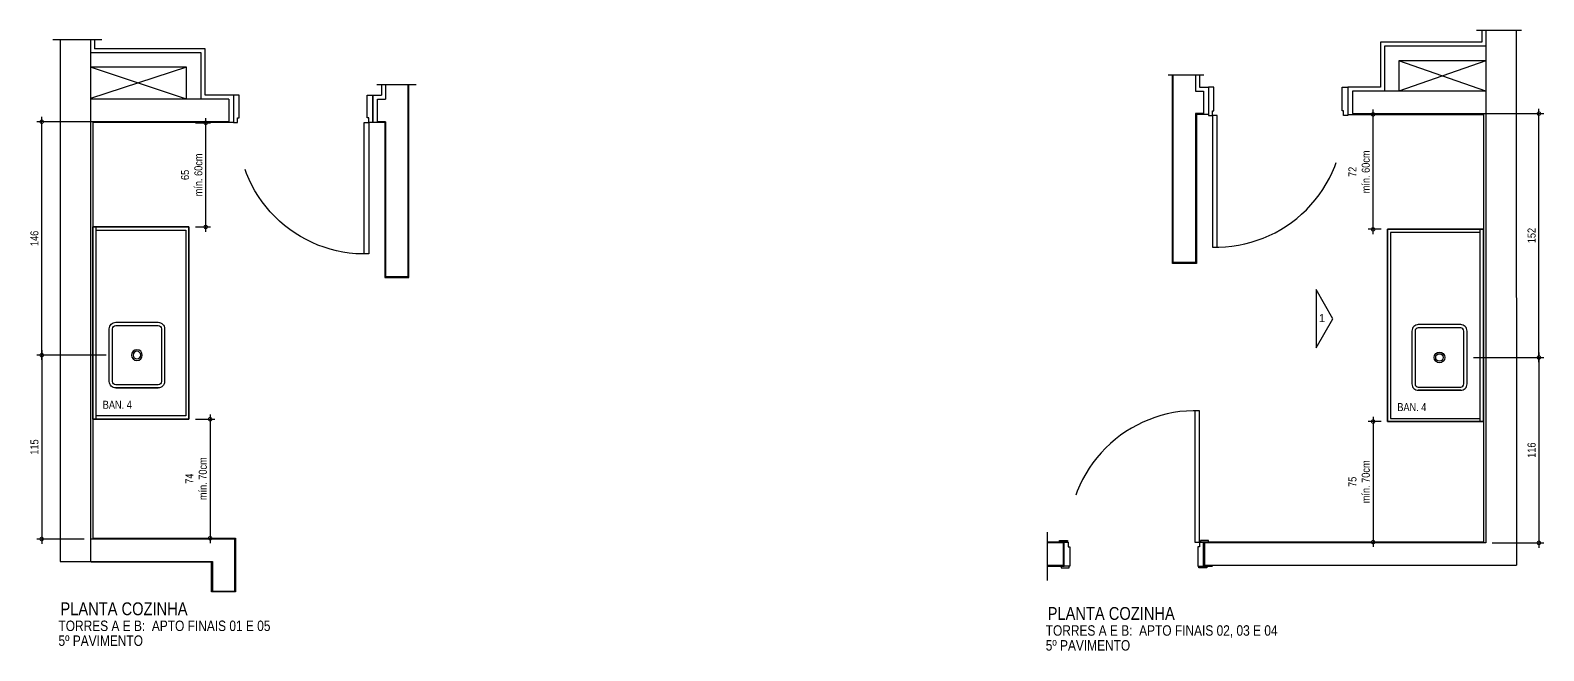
# Model space of a CAD drawing. Header units: metres. Extents: x 3 to 168, y -142 to 28.
# Drawn here: x 24.14 to 33.6, y -35.33 to -31.45 of the extents above; entities that cross this region are included whole.
import ezdxf

# ---------------------------------------------------------------- set-up
doc = ezdxf.new("R2010")
doc.units = ezdxf.units.M
doc.linetypes.add('DASHEDX2', pattern=[1.5, 1, -0.5])
for name, color, linetype in [('ARQ-ALV ACAB', 4, 'Continuous'), ('ARQ-ALV OSSO', 5, 'Continuous'), ('ARQ-AUX', 7, 'Continuous'), ('ARQ-CAX @ 1', 1, 'Continuous'), ('ARQ-DIM', 2, 'Continuous'), ('ARQ-HID', 2, 'Continuous'), ('ARQ-PRJ', 7, 'DASHEDX2'), ('ARQ-SIM', 1, 'Continuous'), ('ARQ-TXT', 2, 'Continuous')]:
    doc.layers.add(name, color=color, linetype=linetype)
doc.styles.add('Adesa', font='ARIALN.TTF')
doc.styles.add('Arial', font='arial.ttf')
doc.dimstyles.new('ADESA 1-0025', dxfattribs={"dimtxt": 0.05, "dimasz": 0.045, "dimexe": 0.03, "dimexo": 0.04, "dimgap": 0.02, "dimtad": 1, "dimtoh": 1, "dimdec": 0, "dimlfac": 100, "dimzin": 4, "dimtxsty": 'Adesa', "dimblk": 'DOTSMALL', "dimcen": 1, "dimdle": 0.03, "dimclrd": 1, "dimclre": 1, "dimclrt": 256, "dimazin": 1, "dimtm": 1e-09, "dimtfac": 1, "dimtdec": 0, "dimtix": 1, "dimtmove": 2, "dimatfit": 0, "dimldrblk": 'DOTSMALL', "dimfxl": 0.8, "dimtvp": 2, "dimtolj": 1, "dimtzin": 0, "dimarcsym": 0})

# ---------------------------------------------------------------- blocks, each defined once
blk = doc.blocks.new('00002ITA-AIT-PR-008-BSE-PLA-TIP-R00$0$Cuba 1')
blk.add_line((0.205, 0.305), (0.205, 0.04))
for points in [[(0.165, 0, 0.414214), (0.205, 0.04), (0.205, 0.305, 0.414214), (0.165, 0.345), (-0.165, 0.345, 0.414214), (-0.205, 0.305), (-0.205, 0.04, 0.414214), (-0.165, 0)], [(-0.165, 0.02), (0.165, 0.02, 0.414214), (0.185, 0.04), (0.185, 0.305, 0.414214), (0.165, 0.325), (-0.165, 0.325, 0.414214), (-0.185, 0.305), (-0.185, 0.04, 0.414214)]]:
    blk.add_lwpolyline(points, format="xyb", close=True)
for radius in [0.0337, 0.0237]:
    blk.add_circle((0, 0.1725), radius)
blk = doc.blocks.new('*U25')
at = {"linetype": 'Continuous'}
blk.add_lwpolyline([(0, 0), (0, 0.6), (-1.2, 0.6), (-1.2, 0)], dxfattribs=at)
at = {"lineweight": -2}
for points in [[(-1.2, 0), (-1.2, 0.6), (0, 0.6), (0, 0)], [(-1.18, 0.02), (-1.18, 0.58), (-0.02, 0.58), (-0.02, 0.02)], [(0, 0.02), (-1.2, 0.02)], [(0, 0), (-1.2, 0)]]:
    blk.add_lwpolyline(points, dxfattribs=at)
at = {"lineweight": -2, "extrusion": (0, 0, -1), "zscale": -1, "rotation": 180}
blk.add_blockref('00002ITA-AIT-PR-008-BSE-PLA-TIP-R00$0$Cuba 1', (0.4, 0.4475), dxfattribs=at)
blk = doc.blocks.new('*U157')
for points in [[(0, 0), (0, 0.8204), (-0.03, 0.8204), (-0.03, 0)], [(0.025, 0), (0, 0), (0, -0.03), (-0.01, -0.03), (-0.01, -0.17), (0.025, -0.17), (0.025, 0)], [(-0.845, 0), (-0.82, 0), (-0.82, -0.03), (-0.81, -0.03), (-0.81, -0.17), (-0.845, -0.17), (-0.845, 0)]]:
    blk.add_lwpolyline(points, close=True)
at = {"layer": 'ARQ-PRJ'}
blk.add_arc((-0.0237, 0.0242), 0.7967, 88.29868, 181.74012, dxfattribs=at)
blk = doc.blocks.new('_DotSmall')
at = {"color": 0, "linetype": 'ByBlock', "const_width": 0.5}
blk.add_lwpolyline([(-0.0625, 0, 1), (0.0625, 0, 1)], format="xyb", close=True, dxfattribs=at)
blk = doc.blocks.new('*D158')
at = {"layer": 'ARQ-DIM', "color": 1, "lineweight": -2, "transparency": 16777216}
for p, q in [((24.2162, -33.4499), (24.2162, -34.6579)), ((24.6183, -33.4799), (24.1862, -33.4799)), ((24.4808, -34.6279), (24.1862, -34.6279))]:
    blk.add_line(p, q, dxfattribs=at)
at = {"layer": 'Defpoints', "color": 0, "transparency": 16777216}
for p in [(24.6583, -33.4799, 0), (24.2162, -34.6279), (24.5208, -34.6279, 0)]:
    blk.add_point(p, dxfattribs=at)
at = {"layer": 'ARQ-DIM', "color": 1, "lineweight": -2, "transparency": 16777216, "xscale": 0.045, "yscale": 0.045, "zscale": 0.045}
for p, rotation in [((24.2162, -33.4799), 90), ((24.2162, -34.6279), 270)]:
    blk.add_blockref('_DotSmall', p, dxfattribs=dict(at, rotation=rotation))
at = {"layer": 'ARQ-DIM', "transparency": 16777216, "insert": (24.1707, -34.0539), "char_height": 0.05, "attachment_point": 5, "rotation": 90, "style": 'Adesa'}
blk.add_mtext('\\A1;115', dxfattribs=at)
blk = doc.blocks.new('*D159')
at = {"layer": 'ARQ-DIM', "color": 1, "lineweight": -2, "transparency": 16777216}
for p, q in [((24.6183, -32.0229), (24.1862, -32.0229)), ((24.2162, -33.5099), (24.2162, -31.9929)), ((24.6183, -33.4799), (24.1862, -33.4799))]:
    blk.add_line(p, q, dxfattribs=at)
at = {"layer": 'Defpoints', "color": 0, "transparency": 16777216}
for p in [(24.2162, -32.0229), (24.6583, -32.0229, 0), (24.6583, -33.4799, 0)]:
    blk.add_point(p, dxfattribs=at)
at = {"layer": 'ARQ-DIM', "color": 1, "lineweight": -2, "transparency": 16777216, "xscale": 0.045, "yscale": 0.045, "zscale": 0.045}
for p, rotation in [((24.2162, -32.0229), 90), ((24.2162, -33.4799), 270)]:
    blk.add_blockref('_DotSmall', p, dxfattribs=dict(at, rotation=rotation))
at = {"layer": 'ARQ-DIM', "transparency": 16777216, "insert": (24.1707, -32.7514), "char_height": 0.05, "attachment_point": 5, "rotation": 90, "style": 'Adesa'}
blk.add_mtext('\\A1;146', dxfattribs=at)
blk = doc.blocks.new('*D160')
at = {"layer": 'ARQ-DIM', "color": 1, "lineweight": -2, "transparency": 16777216}
for p, q in [((25.1758, -33.8799), (25.2982, -33.8799)), ((25.2682, -33.8499), (25.2682, -34.6529)), ((25.1754, -34.6229), (25.2982, -34.6229))]:
    blk.add_line(p, q, dxfattribs=at)
at = {"layer": 'Defpoints', "color": 0, "transparency": 16777216}
for p in [(25.1358, -33.8799), (25.1354, -34.6229), (25.2682, -34.6229)]:
    blk.add_point(p, dxfattribs=at)
at = {"layer": 'ARQ-DIM', "color": 1, "lineweight": -2, "transparency": 16777216, "xscale": 0.045, "yscale": 0.045, "zscale": 0.045}
for p, rotation in [((25.2682, -33.8799), 90), ((25.2682, -34.6229), 270)]:
    blk.add_blockref('_DotSmall', p, dxfattribs=dict(at, rotation=rotation))
at = {"layer": 'ARQ-DIM', "transparency": 16777216, "insert": (25.1809, -34.2514), "char_height": 0.05, "attachment_point": 5, "rotation": 90, "style": 'Adesa'}
blk.add_mtext('\\A1;74\\Pmín. 70cm', dxfattribs=at)
blk = doc.blocks.new('*D161')
at = {"layer": 'ARQ-DIM', "color": 1, "lineweight": -2, "transparency": 16777216}
for p, q in [((25.1758, -32.0299), (25.2707, -32.0299)), ((25.2407, -32.7099), (25.2407, -31.9999)), ((25.1758, -32.6799), (25.2707, -32.6799))]:
    blk.add_line(p, q, dxfattribs=at)
at = {"layer": 'Defpoints', "color": 0, "transparency": 16777216}
for p in [(25.1358, -32.0299), (25.2407, -32.0299), (25.1358, -32.6799)]:
    blk.add_point(p, dxfattribs=at)
at = {"layer": 'ARQ-DIM', "color": 1, "lineweight": -2, "transparency": 16777216, "xscale": 0.045, "yscale": 0.045, "zscale": 0.045}
for p, rotation in [((25.2407, -32.0299), 90), ((25.2407, -32.6799), 270)]:
    blk.add_blockref('_DotSmall', p, dxfattribs=dict(at, rotation=rotation))
at = {"layer": 'ARQ-DIM', "transparency": 16777216, "insert": (25.1534, -32.3549), "char_height": 0.05, "attachment_point": 5, "rotation": 90, "style": 'Adesa'}
blk.add_mtext('\\A1;65\\Pmín. 60cm', dxfattribs=at)
blk = doc.blocks.new('*U204')
for points in [[(-0.025, -0.1), (0, -0.1), (0, -0.07), (0.01, -0.07), (0.01, 0.0775), (-0.025, 0.0775), (-0.025, -0.1)], [(0.845, -0.1), (0.82, -0.1), (0.82, -0.07), (0.81, -0.07), (0.81, 0.0775), (0.845, 0.0775), (0.845, -0.1)], [(0, -0.1), (0, -0.9204), (0.03, -0.9204), (0.03, -0.1)]]:
    blk.add_lwpolyline(points, close=True)
at = {"layer": 'ARQ-PRJ'}
blk.add_arc((0.0237, -0.1242), 0.7967, 268.29868, 1.74012, dxfattribs=at)
blk = doc.blocks.new('*U205')
for points in [[(-0.045, 0.01), (0.005, 0.01), (0.005, 0), (-0.045, 0)], [(0.865, 0.01), (0.815, 0.01), (0.815, 0), (0.865, 0)], [(-0.055, -0.16), (-0.005, -0.16), (-0.005, -0.15), (-0.055, -0.15)], [(0, -0.15), (0, -0.97), (0.03, -0.97), (0.03, -0.15)], [(0.875, -0.16), (0.825, -0.16), (0.825, -0.15), (0.875, -0.15)]]:
    blk.add_lwpolyline(points, close=True)
for points in [[(-0.04, -0.15), (0, -0.15), (0, -0.12), (0.01, -0.12), (0.01, 0), (-0.025, 0), (-0.025, -0.15)], [(0.86, -0.15), (0.82, -0.15), (0.82, -0.12), (0.81, -0.12), (0.81, 0), (0.845, 0), (0.845, -0.15)]]:
    blk.add_lwpolyline(points)
at = {"layer": 'ARQ-PRJ'}
blk.add_arc((0.0237, -0.1737), 0.7967, 268.29865, 1.70135, dxfattribs=at)
blk = doc.blocks.new('*D206')
at = {"layer": 'ARQ-DIM', "color": 1, "lineweight": -2, "transparency": 16777216}
for p, q in [((32.533, -32.7246), (32.533, -31.9471)), ((32.5831, -31.9771), (32.503, -31.9771)), ((32.5831, -32.6946), (32.503, -32.6946))]:
    blk.add_line(p, q, dxfattribs=at)
at = {"layer": 'Defpoints', "color": 0, "transparency": 16777216}
for p in [(32.533, -31.9771), (32.6231, -31.9771), (32.6231, -32.6946)]:
    blk.add_point(p, dxfattribs=at)
at = {"layer": 'ARQ-DIM', "color": 1, "lineweight": -2, "transparency": 16777216, "xscale": 0.045, "yscale": 0.045, "zscale": 0.045}
for p, rotation in [((32.533, -31.9771), 90), ((32.533, -32.6946), 270)]:
    blk.add_blockref('_DotSmall', p, dxfattribs=dict(at, rotation=rotation))
at = {"layer": 'ARQ-DIM', "transparency": 16777216, "insert": (32.4457, -32.3359), "char_height": 0.05, "attachment_point": 5, "rotation": 90, "style": 'Adesa'}
blk.add_mtext('\\A1;72\\Pmín. 60cm', dxfattribs=at)
blk = doc.blocks.new('*D207')
at = {"layer": 'ARQ-DIM', "color": 1, "lineweight": -2, "transparency": 16777216}
for p, q in [((32.5831, -33.8946), (32.503, -33.8946)), ((32.533, -33.8646), (32.533, -34.6771)), ((32.5827, -34.6471), (32.503, -34.6471))]:
    blk.add_line(p, q, dxfattribs=at)
at = {"layer": 'Defpoints', "color": 0, "transparency": 16777216}
for p in [(32.6231, -33.8946), (32.533, -34.6471), (32.6227, -34.6471)]:
    blk.add_point(p, dxfattribs=at)
at = {"layer": 'ARQ-DIM', "color": 1, "lineweight": -2, "transparency": 16777216, "xscale": 0.045, "yscale": 0.045, "zscale": 0.045}
for p, rotation in [((32.533, -33.8946), 90), ((32.533, -34.6471), 270)]:
    blk.add_blockref('_DotSmall', p, dxfattribs=dict(at, rotation=rotation))
at = {"layer": 'ARQ-DIM', "transparency": 16777216, "insert": (32.4458, -34.2709), "char_height": 0.05, "attachment_point": 5, "rotation": 90, "style": 'Adesa'}
blk.add_mtext('\\A1;75\\Pmín. 70cm', dxfattribs=at)
blk = doc.blocks.new('VISTA')
at = {"layer": 'ARQ-SIM'}
blk.add_lwpolyline([(-0.00525, -0.00909), (-0.00525, 0.00909), (0, 0)], close=True, dxfattribs=at)
at = {"layer": 'ARQ-SIM', "color": 5, "style": 'Adesa'}
blk.add_attdef('4', (-0.0019, -0.00135), '', height=0.0025, rotation=90, dxfattribs=at)
blk = doc.blocks.new('*D208')
at = {"layer": 'ARQ-DIM', "color": 1, "lineweight": -2, "transparency": 16777216}
for p, q in [((33.5689, -33.4646), (33.5689, -34.6821)), ((33.1602, -33.4946), (33.5989, -33.4946)), ((33.2777, -34.6521), (33.5989, -34.6521))]:
    blk.add_line(p, q, dxfattribs=at)
at = {"layer": 'Defpoints', "color": 0, "transparency": 16777216}
for p in [(33.1202, -33.4946), (33.2377, -34.6521), (33.5689, -34.6521)]:
    blk.add_point(p, dxfattribs=at)
at = {"layer": 'ARQ-DIM', "color": 1, "lineweight": -2, "transparency": 16777216, "xscale": 0.045, "yscale": 0.045, "zscale": 0.045}
for p, rotation in [((33.5689, -33.4946), 90), ((33.5689, -34.6521), 270)]:
    blk.add_blockref('_DotSmall', p, dxfattribs=dict(at, rotation=rotation))
at = {"layer": 'ARQ-DIM', "transparency": 16777216, "insert": (33.5233, -34.0734), "char_height": 0.05, "attachment_point": 5, "rotation": 90, "style": 'Adesa'}
blk.add_mtext('\\A1;116', dxfattribs=at)
blk = doc.blocks.new('*D209')
at = {"layer": 'ARQ-DIM', "color": 1, "lineweight": -2, "transparency": 16777216}
for p, q in [((33.5689, -33.5246), (33.5689, -31.9421)), ((33.1602, -31.9721), (33.5989, -31.9721)), ((33.1602, -33.4946), (33.5989, -33.4946))]:
    blk.add_line(p, q, dxfattribs=at)
at = {"layer": 'Defpoints', "color": 0, "transparency": 16777216}
for p in [(33.1202, -31.9721), (33.5689, -31.9721), (33.1202, -33.4946)]:
    blk.add_point(p, dxfattribs=at)
at = {"layer": 'ARQ-DIM', "color": 1, "lineweight": -2, "transparency": 16777216, "xscale": 0.045, "yscale": 0.045, "zscale": 0.045}
for p, rotation in [((33.5689, -31.9721), 90), ((33.5689, -33.4946), 270)]:
    blk.add_blockref('_DotSmall', p, dxfattribs=dict(at, rotation=rotation))
at = {"layer": 'ARQ-DIM', "transparency": 16777216, "insert": (33.5233, -32.7334), "char_height": 0.05, "attachment_point": 5, "rotation": 90, "style": 'Adesa'}
blk.add_mtext('\\A1;152', dxfattribs=at)
blk = doc.blocks.new('AREAS MOLHADAS')
at = {"layer": 'ARQ-ALV ACAB'}
for p, q in [((25.4145, -31.8579, -0.0001), (25.2361, -31.8579, 0)), ((25.4145, -31.8579, 0), (25.4145, -32.0279, 0)), ((25.4145, -32.0279, -0.0001), (24.5358, -32.0279, 0))]:
    blk.add_line(p, q, dxfattribs=at)
for points in [[(33.2127, -31.4521), (33.2127, -31.5271)], [(33.2127, -31.5271), (32.5791, -31.5271), (32.579, -31.8071)], [(31.4491, -31.7319), (31.4491, -31.8071), (31.5041, -31.8071), (31.5041, -31.9771), (31.4291, -31.9771), (31.4291, -32.9071), (31.2791, -32.9071), (31.2791, -31.7319)], [(32.579, -31.8071), (32.3741, -31.8071), (32.3741, -31.9771), (33.2227, -31.9771)], [(33.2227, -31.9771), (33.2227, -34.6471), (31.4741, -34.6471), (31.4741, -34.7971), (31.5291, -34.7971)], [(30.4979, -34.7971), (30.6041, -34.7971), (30.6041, -34.6471), (30.4979, -34.6471)]]:
    blk.add_lwpolyline(points, dxfattribs=at)
at = {"layer": 'ARQ-ALV ACAB', "elevation": 0}
for points in [[(24.5461, -31.512), (24.5461, -31.5679)], [(25.2361, -31.8579), (25.2361, -31.5679), (24.5461, -31.5679)], [(26.3595, -32.0279), (26.3361, -32.0279), (26.3361, -32.0279), (26.3361, -32.0279), (26.2845, -32.0279), (26.2845, -31.8579), (26.3395, -31.8579)], [(26.3395, -31.7907), (26.3395, -31.8579)], [(26.3595, -32.0279), (26.3595, -32.9951), (26.5095, -32.9951), (26.5095, -31.7907)], [(24.5358, -32.0279), (24.5358, -34.6229), (25.427, -34.6229), (25.427, -34.9585), (25.277, -34.9585), (25.277, -34.7729), (24.5258, -34.7729)]]:
    blk.add_lwpolyline(points, dxfattribs=at)
at = {"layer": 'ARQ-ALV OSSO'}
for p, q in [((25.3845, -31.8829, -0.0001), (24.521, -31.8829, 0)), ((25.3845, -31.8829, 0), (25.3845, -32.0229, 0)), ((25.3845, -32.0229, -0.0001), (24.521, -32.0229, 0)), ((25.4095, -32.0279, 0), (25.4095, -32.0279, 0))]:
    blk.add_line(p, q, dxfattribs=at)
for points in [[(33.2377, -31.4521), (33.2377, -34.6521), (31.4791, -34.6521), (31.4791, -34.7921), (33.4278, -34.7921)], [(33.2377, -31.5521), (32.6041, -31.5521), (32.604, -31.8321)], [(33.236, -31.6421), (32.6941, -31.6421), (32.694, -31.8321)], [(31.4241, -31.7319), (31.4241, -31.8321), (31.4741, -31.8321), (31.4741, -31.9721), (31.4241, -31.9721), (31.4241, -32.9021), (31.2841, -32.9021), (31.2841, -31.7319)], [(33.2377, -31.8321), (32.4041, -31.8321), (32.4041, -31.9721), (33.2377, -31.9721)], [(30.4979, -34.7921), (30.5991, -34.7921), (30.5991, -34.6521), (30.4979, -34.6521)]]:
    blk.add_lwpolyline(points, dxfattribs=at)
at = {"layer": 'ARQ-ALV OSSO', "elevation": 0}
for points in [[(33.4277, -31.4521), (33.4278, -34.7921)], [(24.3308, -31.512), (24.3308, -34.7679)], [(24.5208, -31.512), (24.5208, -34.7679)], [(25.2111, -31.8829), (25.2111, -31.5929), (24.5211, -31.5929)], [(25.1211, -31.8829), (25.1211, -31.6829), (24.5211, -31.6829)], [(26.3645, -31.7907), (26.3645, -31.8829)], [(26.3645, -32.0229), (26.3645, -32.9901), (26.5045, -32.9901), (26.5045, -31.7907)], [(26.3645, -32.0229), (26.3361, -32.0229), (26.3145, -32.0229), (26.3145, -31.8829), (26.3645, -31.8829)], [(24.3308, -34.7679), (25.282, -34.7679), (25.282, -34.9535), (25.422, -34.9535), (25.422, -34.6279), (24.5208, -34.6279)]]:
    blk.add_lwpolyline(points, dxfattribs=at)
at = {"layer": 'ARQ-AUX'}
for points in [[(33.1795, -31.4521), (33.4595, -31.4521)], [(24.5923, -31.512), (24.2855, -31.512)], [(31.4747, -31.7319), (31.2535, -31.7319)], [(26.3096, -31.7907), (26.5552, -31.7907)], [(30.4979, -34.5851), (30.4979, -34.8863)]]:
    blk.add_lwpolyline(points, dxfattribs=at)
at = {"layer": 'ARQ-SIM'}
for points in [[(33.2377, -31.6421), (32.694, -31.8321)], [(33.2377, -31.8321), (32.6941, -31.6421)]]:
    blk.add_lwpolyline(points, dxfattribs=at)
at = {"layer": 'ARQ-SIM', "elevation": 0}
for points in [[(25.1211, -31.6829), (24.5211, -31.8779)], [(25.1211, -31.8829), (24.5211, -31.6829)]]:
    blk.add_lwpolyline(points, dxfattribs=at)
at = {"layer": 'ARQ-CAX @ 1', "xscale": -1, "rotation": 180}
blk.add_blockref('*U157', (26.2595, -32.0279, 0), dxfattribs=at)
at = {"layer": 'ARQ-CAX @ 1'}
blk.add_blockref('*U204', (31.5291, -31.8846), dxfattribs=at)
at = {"layer": 'ARQ-CAX @ 1', "rotation": 180}
blk.add_blockref('*U205', (31.4491, -34.7971), dxfattribs=at)
at = {"layer": 'ARQ-HID', "extrusion": (0, 0, -1), "xscale": -1, "zscale": -1, "rotation": 90}
blk.add_blockref('*U25', (-24.5358, -33.8799, 0), dxfattribs=at)
at = {"layer": 'ARQ-HID', "extrusion": (0, 0, -1), "zscale": -1.000000000000002, "rotation": 270}
blk.add_blockref('*U25', (-33.2227, -33.8946), dxfattribs=at)
at = {"layer": 'ARQ-SIM', "ltscale": 0.03}
ref = blk.add_blockref('VISTA', (32.2821, -33.2528), dxfattribs=dict(at, xscale=-20.00000000011565, yscale=20.00000000011565, zscale=20.00000000011565, rotation=180))
ref.add_attrib('4', '1', (32.1949, -33.2734), dxfattribs={"color": 3, "height": 0.05, "style": 'Arial'})
at = {"layer": 'ARQ-TXT', "ltscale": 0.5, "style": 'Adesa'}
for p in [(24.3329, -35.1035), (30.4999, -35.1327, 0)]:
    blk.add_text('PLANTA COZINHA ', height=0.08, dxfattribs=at).set_placement(p)
at = {"layer": 'ARQ-TXT', "style": 'Adesa'}
for s, p in [('TORRES A E B:  APTO FINAIS 01 E 05', (24.3208, -35.2023, 108.9697)), ('TORRES A E B:  APTO FINAIS 02, 03 E 04', (30.4879, -35.2315, 108.9697)), ('5º PAVIMENTO', (24.3208, -35.2951, 108.9697)), ('5º PAVIMENTO', (30.4879, -35.3243, 108.9697))]:
    blk.add_text(s, height=0.065, dxfattribs=at).set_placement(p)
at = {"layer": 'ARQ-TXT', "char_height": 0.05, "attachment_point": 1, "style": 'Adesa'}
for insert in [(24.5973, -33.7649, 0), (32.6843, -33.7796)]:
    blk.add_mtext_dynamic_manual_height_columns('BAN. 4', width=0.217295, gutter_width=1, heights=[0], dxfattribs=dict(at, insert=insert))
at = {"layer": 'ARQ-DIM'}
for base, p1, p2, text, picture, middle in [((32.533, -31.9771), (32.6231, -32.6946), (32.6231, -31.9771), '<>\\Pmín. 60cm', '*D206', (32.4457, -32.3359)), ((25.2407, -32.0299, 0), (25.1358, -32.6799, 0), (25.1358, -32.0299, 0), '<>\\Pmín. 60cm', '*D161', (25.1534, -32.3549, 0)), ((25.2682, -34.6229, 0), (25.1358, -33.8799, 0), (25.1354, -34.6229, 0), '<>\\Pmín. 70cm', '*D160', (25.1809, -34.2514, 0)), ((32.533, -34.6471), (32.6231, -33.8946), (32.6227, -34.6471), '<>\\Pmín. 70cm', '*D207', (32.4458, -34.2709))]:
    dim = blk.add_linear_dim(base=base, p1=p1, p2=p2, angle=90, text=text, dimstyle='ADESA 1-0025', dxfattribs=at)
    dim.commit()
    dim.dimension.update_dxf_attribs({"geometry": picture, "text_midpoint": middle})
for base, p1, p2, picture, middle in [((33.5689, -31.9721), (33.1202, -33.4946), (33.1202, -31.9721), '*D209', (33.5233, -32.7334)), ((24.2162, -32.0229), (24.6583, -33.4799, 0), (24.6583, -32.0229, 0), '*D159', (24.1707, -32.7514)), ((24.2162, -34.6279), (24.6583, -33.4799, 0), (24.5208, -34.6279, 0), '*D158', (24.1707, -34.0539)), ((33.5689, -34.6521), (33.1202, -33.4946), (33.2377, -34.6521), '*D208', (33.5233, -34.0734))]:
    dim = blk.add_linear_dim(base=base, p1=p1, p2=p2, angle=90, dimstyle='ADESA 1-0025', dxfattribs=at)
    dim.commit()
    dim.dimension.update_dxf_attribs({"geometry": picture, "text_midpoint": middle})

msp = doc.modelspace()

# ---------------------------------------------------------------- block references
msp.add_blockref('AREAS MOLHADAS', (0, 0))

doc.saveas('drawing.dxf')
